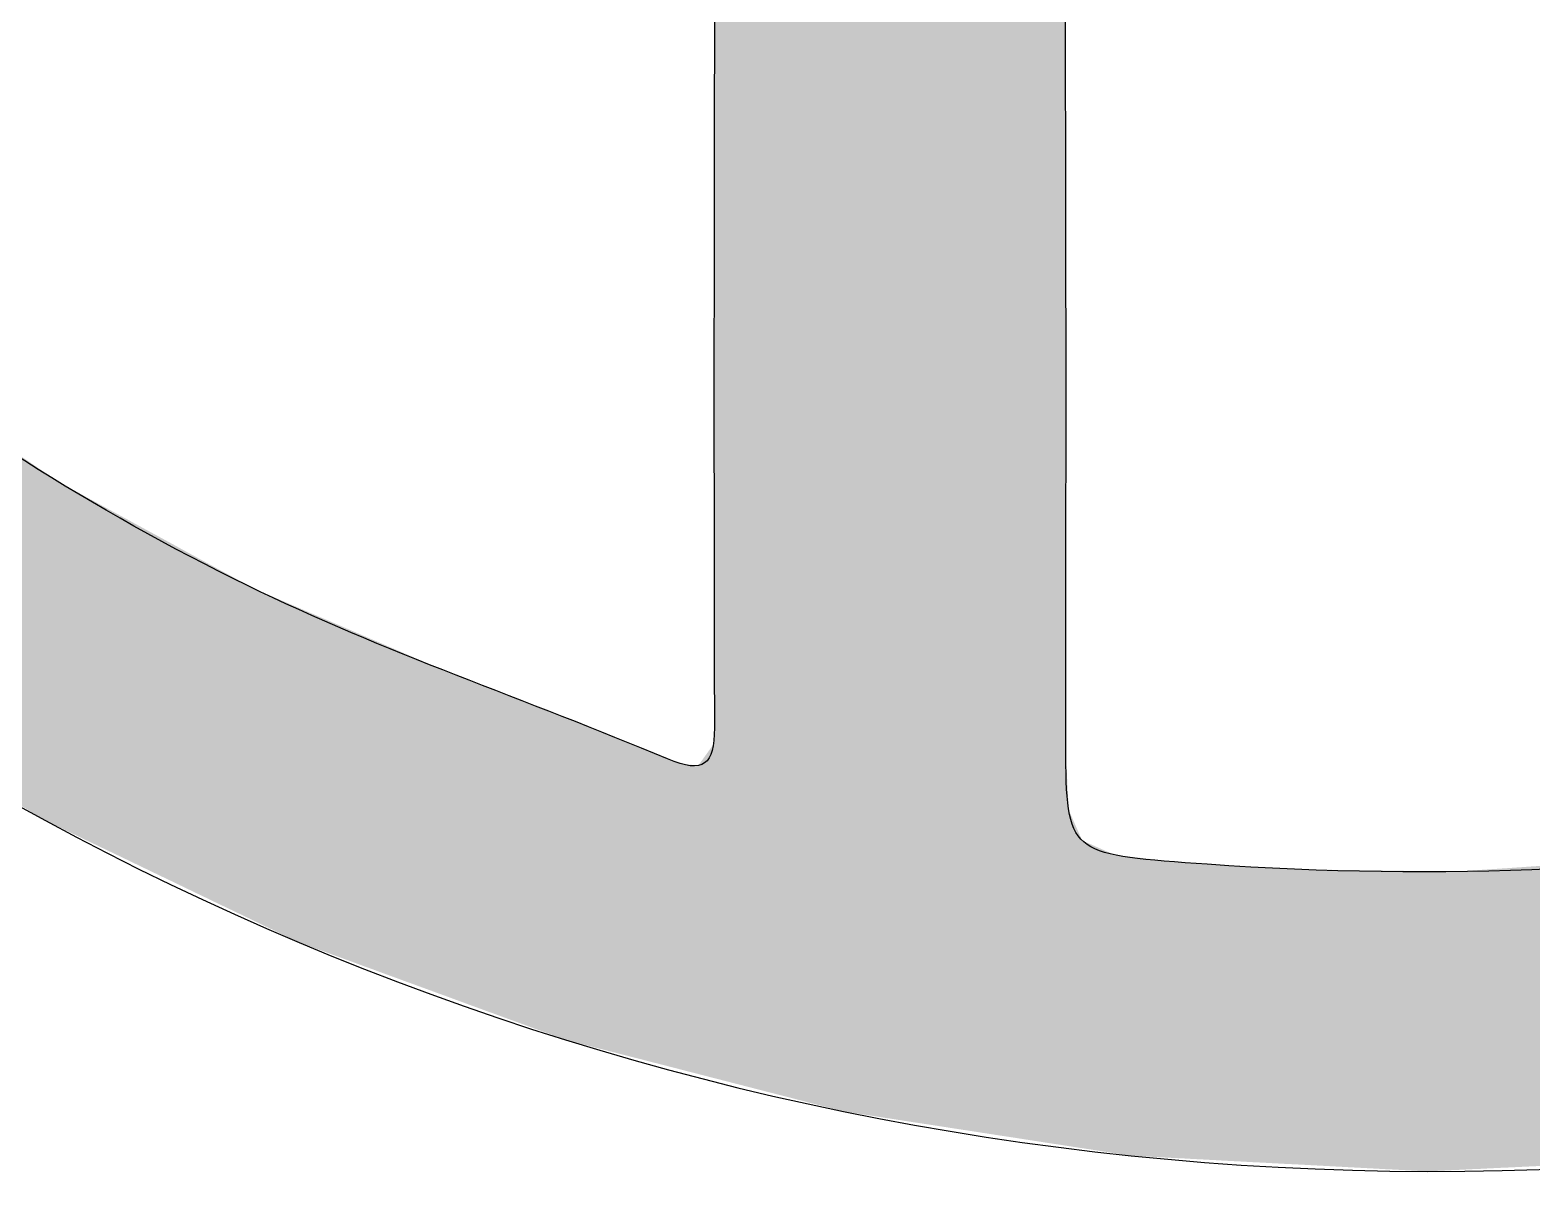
# Model space of a CAD drawing. Extents: x 30.9 to 73.6, y 20.2 to 62.9.
# Drawn here: x 41.97 to 53.01, y 20.22 to 28.64 of the extents above; entities that cross this region are included whole.
import ezdxf

# ---------------------------------------------------------------- set-up
doc = ezdxf.new("R2010")
doc.units = 0
doc.header["$MEASUREMENT"] = 0
doc.layers.add('_U_56FE_U_5C42_1', color=7, linetype='CONTINUOUS')

# ---------------------------------------------------------------- blocks, each defined once
blk = doc.blocks.new('*U0')
at = {"layer": '_U_56FE_U_5C42_1', "color": 7}
for points in [[(346.23, 67.84), (346.23, 229.9), (348.7, 67.2)], [(348.7, 67.2), (346.23, 229.9), (348.7, 229.02)], [(385.44, 60.26), (385.23, 229.38), (385.44, 229.46)], [(386, 60.18), (385.44, 229.46), (386, 229.66)], [(385.44, 60.26), (385.44, 229.46), (386, 60.18)], [(386.53, 60.09), (386, 229.66), (386.53, 229.85)], [(386, 60.18), (386, 229.66), (386.53, 60.09)], [(386.53, 187.95), (386.53, 229.85), (386.53, 188.6)], [(348.7, 67.2), (348.7, 229.02), (348.71, 67.2)], [(348.71, 67.2), (348.7, 229.02), (348.71, 229.02)], [(348.71, 67.2), (348.71, 229.02), (349.26, 67.06)], [(349.26, 67.06), (348.71, 229.02), (349.26, 228.89)], [(349.26, 67.06), (349.26, 228.89), (349.56, 66.98)], [(349.56, 66.98), (349.26, 228.89), (349.56, 228.82)], [(349.56, 66.98), (349.56, 228.82), (354.33, 65.75)], [(354.33, 65.75), (349.56, 228.82), (354.33, 227.73)], [(354.33, 65.75), (354.33, 227.73), (354.43, 65.73)], [(354.43, 65.73), (354.33, 227.73), (354.43, 227.71)], [(354.43, 65.73), (354.43, 227.71), (355.24, 65.52)], [(355.24, 65.52), (354.43, 227.71), (355.24, 227.63)], [(378.33, 61.36), (376.66, 227.51), (378.33, 227.69)], [(378.48, 61.33), (378.33, 227.69), (378.48, 227.7)], [(378.33, 61.36), (378.33, 227.69), (378.48, 61.33)], [(381.06, 60.94), (378.48, 227.7), (381.06, 228.3)], [(378.48, 61.33), (378.48, 227.7), (381.06, 60.94)], [(381.23, 60.91), (381.06, 228.3), (381.23, 228.33)], [(381.06, 60.94), (381.06, 228.3), (381.23, 60.91)], [(382.39, 60.73), (381.23, 228.33), (382.39, 228.6)], [(381.23, 60.91), (381.23, 228.33), (382.39, 60.73)], [(384.07, 60.47), (382.39, 228.6), (384.07, 228.99)], [(382.39, 60.73), (382.39, 228.6), (384.07, 60.47)], [(384.19, 60.45), (384.07, 228.99), (384.19, 229.02)], [(384.07, 60.47), (384.07, 228.99), (384.19, 60.45)], [(385.23, 60.29), (384.19, 229.02), (385.23, 229.38)], [(384.19, 60.45), (384.19, 229.02), (385.23, 60.29)], [(385.23, 60.29), (385.23, 229.38), (385.44, 60.26)], [(355.24, 65.52), (355.24, 227.63), (355.45, 65.46)], [(355.45, 65.46), (355.24, 227.63), (355.45, 227.6)], [(355.45, 65.46), (355.45, 227.6), (357.97, 64.81)], [(357.97, 64.81), (355.45, 227.6), (357.97, 227.34)], [(357.97, 64.81), (357.97, 227.34), (360.16, 64.25)], [(360.16, 64.25), (357.97, 227.34), (360.16, 227.11)], [(360.16, 64.25), (360.16, 227.11), (360.36, 64.2)], [(360.36, 64.2), (360.16, 227.11), (360.36, 227.09)], [(360.98, 64.04), (360.36, 227.09), (360.98, 227.1)], [(360.36, 64.2), (360.36, 227.09), (360.98, 64.04)], [(360.98, 64.04), (360.98, 227.1), (361.04, 64.02)], [(361.04, 64.02), (360.98, 227.1), (361.04, 227.1)], [(361.04, 64.02), (361.04, 227.1), (361.13, 64.01)], [(361.13, 64.01), (361.04, 227.1), (361.13, 227.1)], [(362.22, 63.84), (361.13, 227.1), (362.22, 227.12)], [(361.13, 64.01), (361.13, 227.1), (362.22, 63.84)], [(363.87, 63.59), (362.22, 227.12), (363.87, 227.15)], [(362.22, 63.84), (362.22, 227.12), (363.87, 63.59)], [(366.16, 63.23), (363.87, 227.15), (366.16, 227.19)], [(363.87, 63.59), (363.87, 227.15), (366.16, 63.23)], [(366.46, 63.19), (366.16, 227.19), (366.46, 227.2)], [(366.16, 63.23), (366.16, 227.19), (366.46, 63.19)], [(366.46, 63.19), (366.46, 227.2), (366.46, 63.19)], [(366.46, 63.19), (366.46, 227.2), (366.46, 227.2)], [(366.46, 63.19), (366.46, 227.2), (366.58, 63.17)], [(366.58, 63.17), (366.46, 227.2), (366.58, 227.2)], [(366.58, 63.17), (366.58, 227.2), (368.09, 62.93)], [(368.09, 62.93), (366.58, 227.2), (368.09, 227.17)], [(368.09, 62.93), (368.09, 227.17), (371.64, 62.39)], [(371.64, 62.39), (368.09, 227.17), (371.64, 227.1)], [(371.64, 62.39), (371.64, 227.1), (371.77, 62.37)], [(371.77, 62.37), (371.64, 227.1), (371.77, 227.1)], [(371.77, 62.37), (371.77, 227.1), (372.35, 62.28)], [(372.35, 62.28), (371.77, 227.1), (372.35, 227.08)], [(372.35, 62.28), (372.35, 227.08), (372.55, 62.25)], [(372.55, 62.25), (372.35, 227.08), (372.55, 227.08)], [(373.95, 62.03), (372.55, 227.08), (373.95, 227.23)], [(372.55, 62.25), (372.55, 227.08), (373.95, 62.03)], [(376.52, 61.64), (373.95, 227.23), (376.52, 227.5)], [(373.95, 62.03), (373.95, 227.23), (376.52, 61.64)], [(376.66, 61.61), (376.52, 227.5), (376.66, 227.51)], [(376.52, 61.64), (376.52, 227.5), (376.66, 61.61)], [(376.66, 61.61), (376.66, 227.51), (378.33, 61.36)], [(346.23, 67.84), (346.23, 186.73), (346.23, 189.74)], [(346.23, 108.36), (346.22, 180.93), (346.23, 186.4)], [(346.23, 108.07), (346.23, 186.4), (346.23, 186.73)], [(346.23, 67.84), (346.23, 186.73), (346.23, 67.84)], [(346.23, 108.36), (346.23, 186.4), (346.23, 108.07)], [(386.53, 60.09), (386.53, 187.95), (386.53, 60.09)], [(386.53, 60.09), (386.53, 187.95), (386.53, 185.91)], [(386.53, 60.09), (386.53, 185.91), (386.54, 60.09)], [(386.54, 60.09), (386.53, 185.91), (386.54, 184.33)], [(386.54, 60.09), (386.54, 184.33), (386.58, 60.09)], [(386.58, 60.09), (386.54, 184.33), (386.58, 175.21)], [(346.22, 112.86), (346.19, 167.94), (346.22, 180.65)], [(346.22, 112.55), (346.22, 180.92), (346.22, 180.93)], [(346.22, 112.55), (346.22, 180.93), (346.23, 108.36)], [(346.22, 112.56), (346.22, 180.65), (346.22, 180.92)], [(346.22, 112.56), (346.22, 180.92), (346.22, 112.55)], [(346.22, 112.86), (346.22, 180.65), (346.22, 112.56)], [(386.58, 60.09), (386.58, 175.21), (386.6, 60.08)], [(386.6, 60.08), (386.58, 175.21), (386.6, 150.27)], [(346.19, 127.24), (346.19, 131.01), (346.19, 167.94)], [(346.19, 127.24), (346.19, 167.94), (346.22, 112.86)], [(386.6, 111.38), (386.6, 150.27), (386.6, 120.5)], [(386.6, 120.5), (386.6, 150.27), (386.6, 147.25)], [(386.6, 120.5), (386.6, 147.25), (386.6, 120.55)], [(386.6, 120.55), (386.6, 147.25), (386.6, 147.23)], [(386.6, 120.55), (386.6, 147.23), (386.61, 138.73)], [(265.88, 99.58), (265.88, 139.79), (269.4, 97.44)], [(269.4, 97.44), (265.88, 139.79), (269.4, 137.39)], [(269.4, 97.44), (269.4, 137.39), (270.09, 97.11)], [(270.09, 97.11), (269.4, 137.39), (270.09, 136.92)], [(270.09, 97.11), (270.09, 136.92), (270.91, 96.72)], [(270.91, 96.72), (270.09, 136.92), (270.91, 136.36)], [(270.91, 96.72), (270.91, 136.36), (271.34, 96.51)], [(271.34, 96.51), (270.91, 136.36), (271.34, 136.13)], [(271.34, 96.51), (271.34, 136.13), (272.66, 95.87)], [(272.66, 95.87), (271.34, 136.13), (272.66, 135.4)], [(272.66, 95.87), (272.66, 135.4), (272.7, 95.86)], [(272.7, 95.86), (272.66, 135.4), (272.7, 135.38)], [(272.7, 95.86), (272.7, 135.38), (273.47, 95.48)], [(273.47, 95.48), (272.7, 135.38), (273.47, 134.96)], [(273.47, 95.48), (273.47, 134.96), (273.57, 95.43)], [(273.57, 95.43), (273.47, 134.96), (273.57, 134.9)], [(273.57, 95.43), (273.57, 134.9), (278, 93.31)], [(278, 93.31), (273.57, 134.9), (278, 132.48)], [(278, 93.31), (278, 132.48), (278.53, 93.05)], [(278.53, 93.05), (278, 132.48), (278.53, 132.19)], [(278.53, 93.05), (278.53, 132.19), (278.69, 92.98)], [(278.69, 92.98), (278.53, 132.19), (278.69, 132.11)], [(278.69, 92.98), (278.69, 132.11), (279.41, 92.63)], [(279.41, 92.63), (278.69, 132.11), (279.41, 131.71)], [(279.41, 92.63), (279.41, 131.71), (282.29, 91.24)], [(282.29, 91.24), (279.41, 131.71), (282.29, 130.14)], [(282.29, 91.24), (282.29, 130.14), (284.78, 90.05)], [(284.78, 90.05), (282.29, 130.14), (284.78, 128.78)], [(284.78, 90.05), (284.78, 128.78), (284.8, 90.04)], [(284.8, 90.04), (284.78, 128.78), (284.8, 128.77)], [(284.8, 90.04), (284.8, 128.77), (284.85, 90.01)], [(284.85, 90.01), (284.8, 128.77), (284.85, 128.74)], [(284.85, 90.01), (284.85, 128.74), (285.1, 89.89)], [(285.1, 89.89), (284.85, 128.74), (285.1, 128.6)], [(285.1, 89.89), (285.1, 128.6), (285.41, 89.74)], [(285.41, 89.74), (285.1, 128.6), (285.41, 128.43)], [(285.41, 89.74), (285.41, 128.43), (285.41, 89.74)], [(285.41, 89.74), (285.41, 128.43), (285.41, 128.43)], [(285.41, 89.74), (285.41, 128.43), (286.43, 89.25)], [(286.43, 89.25), (285.41, 128.43), (286.43, 127.87)], [(286.43, 89.25), (286.43, 127.87), (286.66, 89.14)], [(286.66, 89.14), (286.43, 127.87), (286.66, 127.75)], [(286.66, 89.14), (286.66, 127.75), (286.7, 89.12)], [(286.7, 89.12), (286.66, 127.75), (286.7, 127.72)], [(286.7, 89.12), (286.7, 127.72), (288.5, 88.26)], [(288.5, 88.26), (286.7, 127.72), (288.5, 126.74)], [(288.5, 88.26), (288.5, 126.74), (288.61, 88.2)], [(288.61, 88.2), (288.5, 126.74), (288.61, 126.68)], [(288.61, 88.2), (288.61, 126.68), (290.91, 87.1)], [(290.91, 87.1), (288.61, 126.68), (290.91, 125.43)], [(290.91, 87.1), (290.91, 125.43), (291.1, 87.01)], [(291.1, 87.01), (290.91, 125.43), (291.1, 125.32)], [(291.1, 87.01), (291.1, 125.32), (293.34, 85.93)], [(293.34, 85.93), (291.1, 125.32), (293.34, 124.09)], [(293.34, 85.93), (293.34, 124.09), (293.83, 85.7)], [(293.83, 85.7), (293.34, 124.09), (293.83, 123.89)], [(293.83, 85.7), (293.83, 123.89), (294.11, 85.56)], [(294.11, 85.56), (293.83, 123.89), (294.11, 123.77)], [(294.11, 85.56), (294.11, 123.77), (294.77, 85.24)], [(294.77, 85.24), (294.11, 123.77), (294.77, 123.48)], [(294.77, 85.24), (294.77, 123.48), (295, 85.14)], [(295, 85.14), (294.77, 123.48), (295, 123.38)], [(295, 85.14), (295, 123.38), (296.09, 84.61)], [(296.09, 84.61), (295, 123.38), (296.09, 122.91)], [(296.09, 84.61), (296.09, 122.91), (297.23, 84.06)], [(297.23, 84.06), (296.09, 122.91), (297.23, 122.42)], [(297.23, 84.06), (297.23, 122.42), (297.6, 83.88)], [(297.6, 83.88), (297.23, 122.42), (297.6, 122.26)], [(297.6, 83.88), (297.6, 122.26), (298.53, 83.44)], [(298.53, 83.44), (297.6, 122.26), (298.53, 121.86)], [(298.53, 83.44), (298.53, 121.86), (298.82, 83.33)], [(298.82, 83.33), (298.53, 121.86), (298.82, 121.74)], [(298.82, 83.33), (298.82, 121.74), (299.34, 83.14)], [(299.34, 83.14), (298.82, 121.74), (299.34, 121.51)], [(299.34, 83.14), (299.34, 121.51), (301.07, 82.51)], [(301.07, 82.51), (299.34, 121.51), (301.07, 120.77)], [(301.07, 82.51), (301.07, 120.77), (301.54, 82.34)], [(301.54, 82.34), (301.07, 120.77), (301.54, 120.57)], [(301.54, 82.34), (301.54, 120.57), (304.05, 81.42)], [(304.05, 81.42), (301.54, 120.57), (304.05, 119.49)], [(304.05, 81.42), (304.05, 119.49), (305.31, 80.96)], [(305.31, 80.96), (304.05, 119.49), (305.31, 118.94)], [(305.31, 80.96), (305.31, 118.94), (305.86, 80.75)], [(305.86, 80.75), (305.31, 118.94), (305.86, 118.7)], [(305.86, 80.75), (305.86, 118.7), (307.04, 80.33)], [(307.04, 80.33), (305.86, 118.7), (307.04, 118.2)], [(307.04, 80.33), (307.04, 118.2), (307.3, 80.23)], [(307.3, 80.23), (307.04, 118.2), (307.3, 118.09)], [(307.3, 80.23), (307.3, 118.09), (307.39, 80.2)], [(307.39, 80.2), (307.3, 118.09), (307.39, 118.05)], [(307.39, 80.2), (307.39, 118.05), (308.16, 79.91)], [(308.16, 79.91), (307.39, 118.05), (308.16, 117.72)], [(308.16, 79.91), (308.16, 117.72), (308.33, 79.85)], [(308.33, 79.85), (308.16, 117.72), (308.33, 117.64)], [(308.33, 79.85), (308.33, 117.64), (309.28, 79.5)], [(309.28, 79.5), (308.33, 117.64), (309.28, 117.23)], [(309.28, 79.5), (309.28, 117.23), (309.35, 79.48)], [(309.35, 79.48), (309.28, 117.23), (309.35, 117.21)], [(309.35, 79.48), (309.35, 117.21), (309.59, 79.39)], [(309.59, 79.39), (309.35, 117.21), (309.59, 117.1)], [(309.59, 79.39), (309.59, 117.1), (309.82, 79.31)], [(309.82, 79.31), (309.59, 117.1), (309.82, 117)], [(309.82, 79.31), (309.82, 117), (309.92, 79.27)], [(309.92, 79.27), (309.82, 117), (309.92, 116.96)], [(309.92, 79.27), (309.92, 116.96), (310.54, 79.04)], [(310.54, 79.04), (309.92, 116.96), (310.54, 116.69)], [(310.54, 79.04), (310.54, 116.69), (311.57, 78.67)], [(311.57, 78.67), (310.54, 116.69), (311.57, 116.25)], [(311.57, 78.67), (311.57, 116.25), (311.84, 78.57)], [(311.84, 78.57), (311.57, 116.25), (311.84, 116.13)], [(311.84, 78.57), (311.84, 116.13), (312, 78.51)], [(312, 78.51), (311.84, 116.13), (312, 116.06)], [(312, 78.51), (312, 116.06), (314.06, 77.76)], [(314.06, 77.76), (312, 116.06), (314.06, 115.18)], [(314.06, 77.76), (314.06, 115.18), (314.35, 77.65)], [(314.35, 77.65), (314.06, 115.18), (314.35, 115.05)], [(314.35, 77.65), (314.35, 115.05), (314.86, 77.47)], [(314.86, 77.47), (314.35, 115.05), (314.86, 114.83)], [(314.86, 77.47), (314.86, 114.83), (315.05, 77.39)], [(315.05, 77.39), (314.86, 114.83), (315.05, 114.75)], [(315.05, 77.39), (315.05, 114.75), (315.21, 77.34)], [(315.21, 77.34), (315.05, 114.75), (315.21, 114.69)], [(315.21, 77.34), (315.21, 114.69), (315.53, 77.22)], [(315.53, 77.22), (315.21, 114.69), (315.53, 114.56)], [(315.53, 77.22), (315.53, 114.56), (315.89, 77.09)], [(315.89, 77.09), (315.53, 114.56), (315.89, 114.42)], [(315.89, 77.09), (315.89, 114.42), (317.02, 76.67)], [(317.02, 76.67), (315.89, 114.42), (317.02, 113.98)], [(317.02, 76.67), (317.02, 113.98), (317.32, 76.56)], [(317.32, 76.56), (317.02, 113.98), (317.32, 113.86)], [(317.32, 76.56), (317.32, 113.86), (320.08, 75.55)], [(320.08, 75.55), (317.32, 113.86), (320.08, 112.77)], [(320.08, 75.55), (320.08, 112.77), (320.44, 75.42)], [(320.44, 75.42), (320.08, 112.77), (320.44, 112.63)], [(320.44, 75.42), (320.44, 112.63), (320.74, 75.31)], [(320.74, 75.31), (320.44, 112.63), (320.74, 112.52)], [(320.74, 75.31), (320.74, 112.52), (320.78, 75.3)], [(320.78, 75.3), (320.74, 112.52), (320.78, 112.5)], [(320.78, 75.3), (320.78, 112.5), (322.25, 74.76)], [(322.25, 74.76), (320.78, 112.5), (322.25, 111.92)], [(322.25, 74.76), (322.25, 111.92), (324.28, 74.02)], [(324.28, 74.02), (322.25, 111.92), (324.28, 111.12)], [(324.28, 74.02), (324.28, 111.12), (324.53, 73.93)], [(324.53, 73.93), (324.28, 111.12), (324.53, 111.03)], [(324.53, 73.93), (324.53, 111.03), (324.55, 73.92)], [(324.55, 73.92), (324.53, 111.03), (324.55, 111.02)], [(324.55, 73.92), (324.55, 111.02), (324.71, 73.86)], [(324.71, 73.86), (324.55, 111.02), (324.71, 110.95)], [(324.71, 73.86), (324.71, 110.95), (325.55, 73.55)], [(325.55, 73.55), (324.71, 110.95), (325.55, 110.62)], [(325.55, 73.55), (325.55, 110.62), (326.25, 73.3)], [(326.25, 73.3), (325.55, 110.62), (326.25, 110.35)], [(386.6, 60.08), (386.6, 111.38), (386.6, 60.08)], [(386.6, 60.08), (386.6, 111.38), (386.6, 104.98)], [(326.25, 73.3), (326.25, 110.35), (328.51, 72.47)], [(328.51, 72.47), (326.25, 110.35), (328.51, 109.46)], [(328.51, 72.47), (328.51, 109.46), (328.75, 72.38)], [(328.75, 72.38), (328.51, 109.46), (328.75, 109.37)], [(328.75, 72.38), (328.75, 109.37), (329.13, 72.24)], [(329.13, 72.24), (328.75, 109.37), (329.13, 109.22)], [(329.13, 72.24), (329.13, 109.22), (330.11, 71.99)], [(330.11, 71.99), (329.13, 109.22), (330.11, 108.83)], [(330.11, 71.99), (330.11, 108.83), (330.6, 71.86)], [(330.6, 71.86), (330.11, 108.83), (330.6, 108.64)], [(330.6, 71.86), (330.6, 108.64), (331.23, 71.7)], [(331.23, 71.7), (330.6, 108.64), (331.23, 108.39)], [(331.23, 71.7), (331.23, 108.39), (331.88, 71.53)], [(331.88, 71.53), (331.23, 108.39), (331.88, 108.13)], [(331.88, 71.53), (331.88, 108.13), (333.09, 71.22)], [(333.09, 71.22), (331.88, 108.13), (333.09, 107.66)], [(333.09, 71.22), (333.09, 107.66), (333.29, 71.17)], [(333.29, 71.17), (333.09, 107.66), (333.29, 107.58)], [(333.29, 71.17), (333.29, 107.58), (336, 70.47)], [(336, 70.47), (333.29, 107.58), (336, 106.52)], [(346.19, 67.85), (346.12, 106.18), (346.19, 107.03)], [(346.22, 67.84), (346.19, 107.1), (346.22, 107.38)], [(346.19, 67.85), (346.19, 107.03), (346.19, 107.1)], [(346.19, 67.85), (346.19, 107.1), (346.22, 67.84)], [(346.19, 67.85), (346.19, 107.03), (346.19, 67.85)], [(346.23, 67.84), (346.22, 107.41), (346.23, 108.02)], [(346.22, 67.84), (346.22, 107.38), (346.22, 107.41)], [(346.22, 67.84), (346.22, 107.41), (346.22, 67.84)], [(346.22, 67.84), (346.22, 107.41), (346.22, 107.41)], [(346.22, 67.84), (346.22, 107.41), (346.23, 67.84)], [(346.22, 67.84), (346.22, 107.38), (346.22, 67.84)], [(346.23, 67.84), (346.23, 108.02), (346.23, 108.07)], [(346.23, 67.84), (346.23, 108.02), (346.23, 67.84)], [(336, 70.47), (336, 106.52), (337.09, 70.19)], [(337.09, 70.19), (336, 106.52), (337.09, 106.09)], [(337.09, 70.19), (337.09, 106.09), (337.09, 70.19)], [(337.09, 70.19), (337.09, 106.09), (337.09, 106.09)], [(337.09, 70.19), (337.09, 106.09), (337.65, 70.05)], [(337.65, 70.05), (337.09, 106.09), (337.65, 105.86)], [(337.65, 70.05), (337.65, 105.86), (338.01, 69.96)], [(338.01, 69.96), (337.65, 105.86), (338.01, 105.71)], [(338.01, 69.96), (338.01, 105.71), (338.15, 69.92)], [(338.15, 69.92), (338.01, 105.71), (338.15, 105.65)], [(338.15, 69.92), (338.15, 105.65), (339.18, 69.65)], [(339.18, 69.65), (338.15, 105.65), (339.18, 105.23)], [(339.18, 69.65), (339.18, 105.23), (339.68, 69.53)], [(339.68, 69.53), (339.18, 105.23), (339.68, 105.02)], [(346.11, 67.87), (345.36, 105.12), (346.11, 106.18)], [(346.11, 67.87), (346.11, 106.18), (346.12, 67.87)], [(346.12, 67.87), (346.11, 106.18), (346.12, 106.18)], [(346.12, 67.87), (346.12, 106.18), (346.19, 67.85)], [(339.68, 69.53), (339.68, 105.02), (341.29, 69.11)], [(341.29, 69.11), (339.68, 105.02), (341.29, 104.36)], [(341.29, 69.11), (341.29, 104.36), (342.43, 68.82)], [(342.43, 68.82), (341.29, 104.36), (342.43, 103.97)], [(342.43, 68.82), (342.43, 103.97), (342.53, 68.79)], [(342.53, 68.79), (342.43, 103.97), (342.53, 103.94)], [(342.53, 68.79), (342.53, 103.94), (343.07, 68.65)], [(343.07, 68.65), (342.53, 103.94), (343.07, 103.89)], [(343.07, 68.65), (343.07, 103.89), (343.22, 68.61)], [(343.22, 68.61), (343.07, 103.89), (343.22, 103.88)], [(343.22, 68.61), (343.22, 103.88), (343.29, 68.59)], [(343.29, 68.59), (343.22, 103.88), (343.29, 103.87)], [(343.29, 68.59), (343.29, 103.87), (343.31, 68.59)], [(343.31, 68.59), (343.29, 103.87), (343.31, 103.87)], [(343.31, 68.59), (343.31, 103.87), (343.51, 68.54)], [(343.51, 68.54), (343.31, 103.87), (343.51, 103.85)], [(343.51, 68.54), (343.51, 103.85), (344.4, 68.31)], [(344.4, 68.31), (343.51, 103.85), (344.4, 103.77)], [(344.69, 68.23), (344.4, 103.77), (344.69, 104.19)], [(344.4, 68.31), (344.4, 103.77), (344.69, 68.23)], [(345.36, 68.06), (344.69, 104.19), (345.36, 105.12)], [(344.69, 68.23), (344.69, 104.19), (345.36, 68.06)], [(345.36, 68.06), (345.36, 105.12), (346.11, 67.87)], [(386.6, 60.08), (386.6, 104.98), (386.6, 60.08)], [(386.6, 60.08), (386.6, 104.98), (386.6, 104.93)], [(386.6, 60.08), (386.6, 104.93), (386.61, 60.08)], [(386.61, 60.08), (386.6, 104.93), (386.61, 104.76)], [(386.61, 60.08), (386.61, 104.76), (386.8, 60.05)], [(386.8, 60.05), (386.61, 104.76), (386.8, 101.13)], [(386.8, 60.05), (386.8, 101.13), (386.93, 60.03)], [(386.93, 60.03), (386.8, 101.13), (386.93, 98.63)], [(386.93, 60.03), (386.93, 98.63), (388.47, 59.79)], [(388.47, 59.79), (386.93, 98.63), (388.47, 95.14)], [(388.47, 59.79), (388.47, 95.14), (389.02, 59.71)], [(389.02, 59.71), (388.47, 95.14), (389.02, 94.9)], [(389.02, 59.71), (389.02, 94.9), (389.04, 59.71)], [(389.04, 59.71), (389.02, 94.9), (389.04, 94.89)], [(389.04, 59.71), (389.04, 94.89), (389.26, 59.67)], [(389.26, 59.67), (389.04, 94.89), (389.26, 94.79)], [(389.26, 59.67), (389.26, 94.79), (389.56, 59.63)], [(389.56, 59.63), (389.26, 94.79), (389.56, 94.66)], [(389.56, 59.63), (389.56, 94.66), (389.68, 59.61)], [(389.68, 59.61), (389.56, 94.66), (389.68, 94.61)], [(389.68, 59.61), (389.68, 94.61), (391.41, 59.34)], [(391.41, 59.34), (389.68, 94.61), (391.41, 93.84)], [(391.41, 59.34), (391.41, 93.84), (392.2, 59.22)], [(392.2, 59.22), (391.41, 93.84), (392.2, 93.49)], [(392.2, 59.22), (392.2, 93.49), (392.21, 59.22)], [(392.21, 59.22), (392.2, 93.49), (392.21, 93.49)], [(392.21, 59.22), (392.21, 93.49), (392.39, 59.19)], [(392.39, 59.19), (392.21, 93.49), (392.39, 93.47)], [(392.39, 59.19), (392.39, 93.47), (392.66, 59.15)], [(392.66, 59.15), (392.39, 93.47), (392.66, 93.44)], [(392.66, 59.15), (392.66, 93.44), (394.08, 58.93)], [(394.08, 58.93), (392.66, 93.44), (394.08, 93.27)], [(394.08, 58.93), (394.08, 93.27), (394.75, 58.89)], [(394.75, 58.89), (394.08, 93.27), (394.75, 93.19)], [(394.75, 58.89), (394.75, 93.19), (394.89, 58.89)], [(394.89, 58.89), (394.75, 93.19), (394.89, 93.18)], [(394.89, 58.89), (394.89, 93.18), (395.32, 58.86)], [(395.32, 58.86), (394.89, 93.18), (395.32, 93.13)], [(395.32, 58.86), (395.32, 93.13), (395.52, 58.85)], [(395.52, 58.85), (395.32, 93.13), (395.52, 93.11)], [(395.52, 58.85), (395.52, 93.11), (395.61, 58.85)], [(395.61, 58.85), (395.52, 93.11), (395.61, 93.1)], [(395.61, 58.85), (395.61, 93.1), (397.79, 58.73)], [(397.79, 58.73), (395.61, 93.1), (397.79, 92.84)], [(397.79, 58.73), (397.79, 92.84), (398.08, 58.72)], [(398.08, 58.72), (397.79, 92.84), (398.08, 92.81)], [(398.08, 58.72), (398.08, 92.81), (398.74, 58.68)], [(398.74, 58.68), (398.08, 92.81), (398.74, 92.73)], [(398.74, 58.68), (398.74, 92.73), (399.06, 58.67)], [(399.06, 58.67), (398.74, 92.73), (399.06, 92.7)], [(399.06, 58.67), (399.06, 92.7), (399.52, 58.64)], [(399.52, 58.64), (399.06, 92.7), (399.52, 92.66)], [(399.52, 58.64), (399.52, 92.66), (399.58, 58.64)], [(399.58, 58.64), (399.52, 92.66), (399.58, 92.66)], [(399.58, 58.64), (399.58, 92.66), (399.63, 58.64)], [(399.63, 58.64), (399.58, 92.66), (399.63, 92.65)], [(399.63, 58.64), (399.63, 92.65), (399.77, 58.63)], [(399.77, 58.63), (399.63, 92.65), (399.77, 92.64)], [(399.77, 58.63), (399.77, 92.64), (399.82, 58.63)], [(399.82, 58.63), (399.77, 92.64), (399.82, 92.64)], [(399.82, 58.63), (399.82, 92.64), (400.04, 58.61)], [(400.04, 58.61), (399.82, 92.64), (400.04, 92.62)], [(400.04, 58.61), (400.04, 92.62), (400.19, 58.61)], [(400.19, 58.61), (400.04, 92.62), (400.19, 92.61)], [(400.19, 58.61), (400.19, 92.61), (401.24, 58.55)], [(401.24, 58.55), (400.19, 92.61), (401.24, 92.53)], [(401.24, 58.55), (401.24, 92.53), (401.46, 58.54)], [(401.46, 58.54), (401.24, 92.53), (401.46, 92.52)], [(401.46, 58.54), (401.46, 92.52), (402.17, 58.5)], [(402.17, 58.5), (401.46, 92.52), (402.17, 92.47)], [(402.17, 58.5), (402.17, 92.47), (402.3, 58.5)], [(402.3, 58.5), (402.17, 92.47), (402.3, 92.46)], [(402.3, 58.5), (402.3, 92.46), (402.54, 58.48)], [(402.54, 58.48), (402.3, 92.46), (402.54, 92.44)], [(402.54, 58.48), (402.54, 92.44), (404.18, 58.4)], [(404.18, 58.4), (402.54, 92.44), (404.18, 92.32)], [(404.18, 58.4), (404.18, 92.32), (404.39, 58.39)], [(404.39, 58.39), (404.18, 92.32), (404.39, 92.31)], [(404.39, 58.39), (404.39, 92.31), (404.41, 58.38)], [(404.41, 58.38), (404.39, 92.31), (404.41, 92.31)], [(404.41, 58.38), (404.41, 92.31), (406.13, 58.29)], [(406.13, 58.29), (404.41, 92.31), (406.13, 92.22)], [(406.13, 58.29), (406.13, 92.22), (406.56, 58.27)], [(406.56, 58.27), (406.13, 92.22), (406.56, 92.19)], [(406.56, 58.27), (406.56, 92.19), (408.36, 58.17)], [(408.36, 58.17), (406.56, 92.19), (408.36, 92.1)], [(408.36, 58.17), (408.36, 92.1), (408.64, 58.16)], [(408.64, 58.16), (408.36, 92.1), (408.64, 92.08)], [(408.64, 58.16), (408.64, 92.08), (412.16, 57.97)], [(412.16, 57.97), (408.64, 92.08), (412.16, 91.9)], [(412.16, 57.97), (412.16, 91.9), (412.35, 57.96)], [(412.35, 57.96), (412.16, 91.9), (412.35, 91.89)], [(412.35, 57.96), (412.35, 91.89), (412.48, 57.96)], [(412.48, 57.96), (412.35, 91.89), (412.48, 91.88)], [(412.48, 57.96), (412.48, 91.88), (413.46, 57.91)], [(413.46, 57.91), (412.48, 91.88), (413.46, 91.83)], [(413.46, 57.91), (413.46, 91.83), (415.49, 57.8)], [(415.49, 57.8), (413.46, 91.83), (415.49, 91.8)], [(415.49, 57.8), (415.49, 91.8), (415.55, 57.8)], [(415.55, 57.8), (415.49, 91.8), (415.55, 91.8)], [(415.55, 57.8), (415.55, 91.8), (415.9, 57.78)], [(415.9, 57.78), (415.55, 91.8), (415.9, 91.79)], [(415.9, 57.78), (415.9, 91.79), (418.49, 57.64)], [(418.49, 57.64), (415.9, 91.79), (418.49, 91.76)], [(418.49, 57.64), (418.49, 91.76), (418.87, 57.62)], [(418.87, 57.62), (418.49, 91.76), (418.87, 91.75)], [(418.87, 57.62), (418.87, 91.75), (420.16, 57.55)], [(420.16, 57.55), (418.87, 91.75), (420.16, 91.74)], [(420.16, 57.55), (420.16, 91.74), (420.98, 57.51)], [(420.98, 57.51), (420.16, 91.74), (420.98, 91.72)], [(420.98, 57.51), (420.98, 91.72), (421.01, 57.51)], [(421.01, 57.51), (420.98, 91.72), (421.01, 91.72)], [(421.01, 57.51), (421.01, 91.72), (421.28, 57.49)], [(421.28, 57.49), (421.01, 91.72), (421.28, 91.72)], [(421.28, 57.49), (421.28, 91.72), (421.35, 57.49)], [(421.35, 57.49), (421.28, 91.72), (421.35, 91.72)], [(421.35, 57.49), (421.35, 91.72), (422.98, 57.4)], [(422.98, 57.4), (421.35, 91.72), (422.98, 91.7)], [(422.98, 57.4), (422.98, 91.7), (423.16, 57.39)], [(423.16, 57.39), (422.98, 91.7), (423.16, 91.69)], [(423.16, 57.39), (423.16, 91.69), (423.31, 57.38)], [(423.31, 57.38), (423.16, 91.69), (423.31, 91.69)], [(423.31, 57.38), (423.31, 91.69), (424, 57.35)], [(424, 57.35), (423.31, 91.69), (424, 91.68)], [(424, 57.35), (424, 91.68), (424.46, 57.32)], [(424.46, 57.32), (424, 91.68), (424.46, 91.67)], [(424.46, 57.32), (424.46, 91.67), (424.73, 57.31)], [(424.73, 57.31), (424.46, 91.67), (424.73, 91.67)], [(424.73, 57.31), (424.73, 91.67), (425.41, 57.27)], [(425.41, 57.27), (424.73, 91.67), (425.41, 91.66)], [(425.41, 57.27), (425.41, 91.66), (425.57, 57.27)], [(425.57, 57.27), (425.41, 91.66), (425.57, 91.66)], [(425.57, 57.27), (425.57, 91.66), (425.79, 57.25)], [(425.79, 57.25), (425.57, 91.66), (425.79, 91.66)], [(425.79, 57.25), (425.79, 91.66), (426.24, 57.23)], [(426.24, 57.23), (425.79, 91.66), (426.24, 91.65)], [(426.24, 57.23), (426.24, 91.65), (428.09, 57.13)], [(428.09, 57.13), (426.24, 91.65), (428.09, 91.62)], [(428.09, 57.13), (428.09, 91.62), (429.85, 57.22)], [(429.85, 57.22), (428.09, 91.62), (429.85, 91.6)], [(429.85, 57.22), (429.85, 91.6), (430.11, 57.23)], [(430.11, 57.23), (429.85, 91.6), (430.11, 91.6)], [(430.11, 57.23), (430.11, 91.6), (431.13, 57.28)], [(431.13, 57.28), (430.11, 91.6), (431.13, 91.58)], [(431.13, 57.28), (431.13, 91.58), (431.47, 57.29)], [(431.47, 57.29), (431.13, 91.58), (431.47, 91.58)], [(433.63, 57.4), (431.47, 91.58), (433.63, 91.72)], [(431.47, 57.29), (431.47, 91.58), (433.63, 57.4)], [(434.01, 57.41), (433.63, 91.72), (434.01, 91.75)], [(433.63, 57.4), (433.63, 91.72), (434.01, 57.41)], [(435.37, 57.48), (434.01, 91.75), (435.37, 91.84)], [(434.01, 57.41), (434.01, 91.75), (435.37, 57.48)], [(435.58, 57.49), (435.37, 91.84), (435.58, 91.86)], [(435.37, 57.48), (435.37, 91.84), (435.58, 57.49)], [(435.94, 57.51), (435.58, 91.86), (435.94, 91.88)], [(435.58, 57.49), (435.58, 91.86), (435.94, 57.51)], [(437.32, 57.57), (435.94, 91.88), (437.32, 91.97)], [(435.94, 57.51), (435.94, 91.88), (437.32, 57.57)], [(442.91, 57.84), (437.32, 91.97), (442.91, 92.36)], [(437.32, 57.57), (437.32, 91.97), (442.91, 57.84)]]:
    blk.add_solid(points, dxfattribs=at)

msp = doc.modelspace()

# ---------------------------------------------------------------- linework, layer by layer
at = {"layer": '_U_56FE_U_5C42_1'}
for points, knots in [([(73.625, 41.553), (73.583, 29.751), (63.986, 20.215), (52.236, 20.249), (40.487, 20.282), (30.907, 29.742), (30.933, 41.603), (30.959, 53.485), (40.48, 62.934), (52.348, 62.906), (64.14, 62.878), (73.58, 53.364), (73.625, 41.553)], [0, 0, 0, 0, 1, 1, 1, 2, 2, 2, 3, 3, 3, 4, 4, 4, 4]), ([(70.259, 48.1), (69.674, 49.69), (68.937, 51.117), (68.008, 52.448), (65.462, 56.095), (62.053, 58.566), (57.817, 59.887), (56.319, 60.354), (54.775, 60.604), (53.2, 60.673), (50.436, 60.792), (47.763, 60.367), (45.193, 59.35), (43.545, 58.698), (42.015, 57.823), (40.612, 56.734), (39.087, 55.55), (37.759, 54.179), (36.647, 52.599), (36.519, 52.419), (36.493, 52.303), (36.764, 52.303), (38.075, 52.301), (39.386, 52.299), (40.698, 52.313), (40.788, 52.314), (40.921, 52.422), (40.961, 52.512), (41.214, 53.083), (41.383, 53.699), (41.697, 54.232), (42.491, 55.583), (43.684, 56.474), (45.188, 56.894), (46.575, 57.281), (47.949, 57.188), (49.273, 56.581), (50.949, 55.813), (52.064, 54.536), (52.575, 52.781), (53.059, 51.121), (52.845, 49.516), (51.948, 48.017), (50.458, 45.526), (47.394, 44.439), (44.673, 45.499), (42.756, 46.245), (41.531, 47.661), (40.971, 49.649), (40.944, 49.746), (40.794, 49.874), (40.701, 49.875), (38.899, 49.888), (37.097, 49.89), (35.295, 49.875), (35.176, 49.874), (35.002, 49.749), (34.947, 49.636), (34.739, 49.207), (34.565, 48.762), (34.387, 48.319), (33.742, 46.716), (33.371, 45.042), (33.225, 43.33), (32.966, 40.315), (33.355, 37.376), (34.474, 34.553), (35.259, 32.572), (36.342, 30.763), (37.738, 29.146), (39.385, 27.238), (41.301, 25.663), (43.568, 24.555), (44.566, 24.068), (45.628, 23.711), (46.655, 23.281), (46.922, 23.169), (46.999, 23.237), (46.999, 23.509), (46.994, 25.247), (46.995, 26.985), (46.999, 28.722), (46.999, 28.912), (46.926, 28.985), (46.746, 29.058), (46.157, 29.297), (45.54, 29.505), (45.014, 29.848), (43.282, 30.98), (42.39, 32.622), (42.297, 34.682), (42.249, 35.733), (42.47, 36.744), (42.981, 37.666), (43.878, 39.287), (45.222, 40.334), (47.052, 40.728), (48.414, 41.021), (49.731, 40.873), (50.961, 40.231), (53.036, 39.148), (54.153, 37.415), (54.285, 35.074), (54.344, 34.012), (54.108, 32.996), (53.603, 32.059), (52.791, 30.553), (51.549, 29.556), (49.908, 29.078), (49.627, 28.996), (49.575, 28.864), (49.577, 28.607), (49.585, 26.891), (49.581, 25.174), (49.581, 23.458), (49.581, 22.6), (49.58, 22.585), (50.458, 22.518), (53.888, 22.254), (57.184, 22.755), (60.321, 24.217), (63.124, 25.524), (65.467, 27.399), (67.373, 29.826), (68.977, 31.868), (70.097, 34.156), (70.77, 36.66), (71.204, 38.273), (71.436, 39.921), (71.385, 41.591), (71.351, 42.697), (71.234, 43.801), (71.121, 44.902), (71.063, 45.469), (71.022, 45.471), (70.461, 45.471), (69.491, 45.471), (68.521, 45.471), (67.55, 45.471), (66.889, 45.471), (66.228, 45.468), (65.567, 45.473), (65.329, 45.475), (65.162, 45.436), (65.127, 45.143), (65.102, 44.937), (65.012, 44.733), (64.926, 44.54), (64.096, 42.689), (62.733, 41.455), (60.737, 40.987), (59.021, 40.584), (57.395, 40.85), (55.965, 41.882), (53.919, 43.36), (53.045, 45.379), (53.474, 47.891), (53.829, 49.968), (55.036, 51.444), (56.927, 52.299), (58.82, 53.155), (60.712, 53.007), (62.496, 51.937), (63.807, 51.151), (64.669, 49.986), (65.126, 48.528), (65.27, 48.068), (65.253, 48.063), (65.744, 48.063), (67.098, 48.063), (68.452, 48.062), (69.806, 48.064), (69.939, 48.064), (70.071, 48.084), (70.259, 48.1)], [0, 0, 0, 0, 1, 1, 1, 2, 2, 2, 3, 3, 3, 4, 4, 4, 5, 5, 5, 6, 6, 6, 7, 7, 7, 8, 8, 8, 9, 9, 9, 10, 10, 10, 11, 11, 11, 12, 12, 12, 13, 13, 13, 14, 14, 14, 15, 15, 15, 16, 16, 16, 17, 17, 17, 18, 18, 18, 19, 19, 19, 20, 20, 20, 21, 21, 21, 22, 22, 22, 23, 23, 23, 24, 24, 24, 25, 25, 25, 26, 26, 26, 27, 27, 27, 28, 28, 28, 29, 29, 29, 30, 30, 30, 31, 31, 31, 32, 32, 32, 33, 33, 33, 34, 34, 34, 35, 35, 35, 36, 36, 36, 37, 37, 37, 38, 38, 38, 39, 39, 39, 40, 40, 40, 41, 41, 41, 42, 42, 42, 43, 43, 43, 44, 44, 44, 45, 45, 45, 46, 46, 46, 47, 47, 47, 48, 48, 48, 49, 49, 49, 50, 50, 50, 51, 51, 51, 52, 52, 52, 53, 53, 53, 54, 54, 54, 55, 55, 55, 56, 56, 56, 57, 57, 57, 58, 58, 58, 58])]:
    msp.add_open_spline(points, degree=3, knots=knots, dxfattribs=at)

# ---------------------------------------------------------------- block references
at = {"layer": '_U_56FE_U_5C42_1', "color": 7, "xscale": 0.06397625, "yscale": 0.06397625, "zscale": 0.06397625}
msp.add_blockref('*U0', (24.848, 16.594), dxfattribs=at)

doc.saveas('drawing.dxf')
